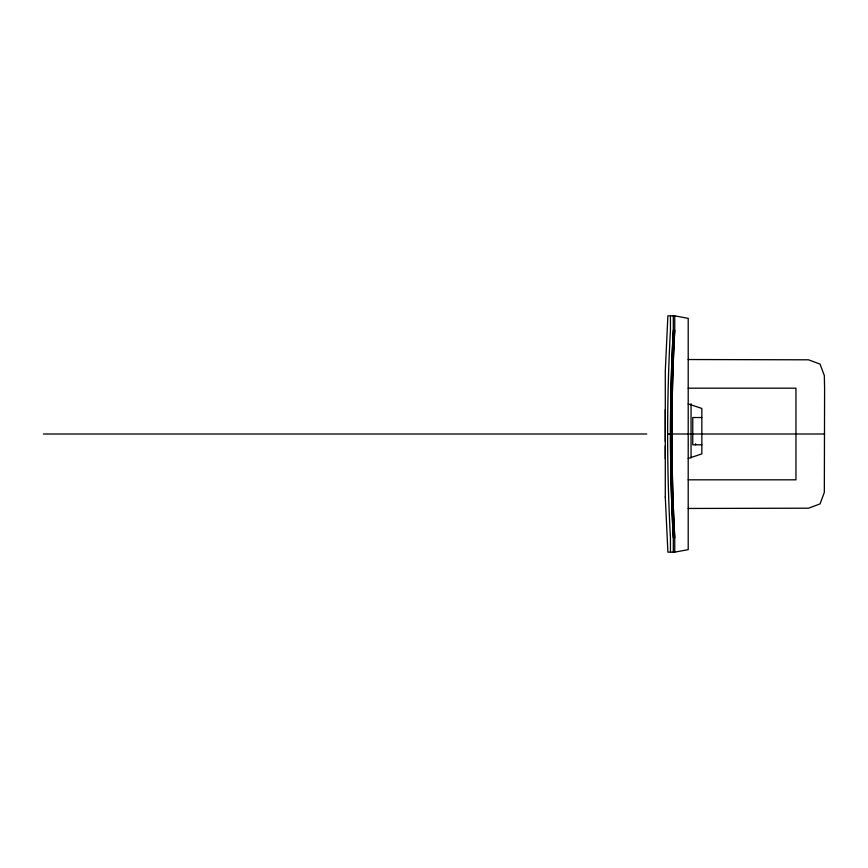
<?xml version="1.0" encoding="UTF-8"?>
<svg xmlns="http://www.w3.org/2000/svg" width="868" height="868" viewBox="0 0 868 868"><rect width="100%" height="100%" fill="white"/><g stroke="black" fill="none" stroke-linecap="round" stroke-linejoin="round"><path stroke-width="1.3" d="M665.289 458.857L665.289 445.913M665.289 441.454L665.289 422.933M665.289 422.477L665.289 409.544M688.205 458.456L701.843 453.91L701.843 408.437L688.205 403.891M670.758 552.146L674.74 552.146L688.205 549.65L688.205 318.35L674.74 315.854L670.758 315.854M688.205 359.536L808.509 359.808L820.043 364.093L824.329 375.616L824.6 388.18L824.329 492.384L820.043 503.907L808.509 508.192L688.205 508.464M688.205 388.18L795.956 388.18L795.956 479.82L688.205 479.82M701.843 417.53L692.751 417.53L692.751 444.807L701.843 444.807M43.4 434L646.747 434M667.655 434L824.6 434M665.289 497.006L667.893 552.146L670.443 552.146L670.443 537.824A1914.504 1914.504 0 0 1 670.443 330.176L670.443 315.854L667.893 315.854L665.289 370.994L665.289 497.212M695.615 443.776L695.615 444.807M691.058 403.707L691.058 457.913M674.74 315.854L674.74 330.545A1904.077 1904.077 0 0 0 674.74 537.455L674.74 552.146M673.308 315.854L673.308 330.545A1904.077 1904.077 0 0 0 673.308 537.455L673.308 552.146M673.308 537.824A1914.504 1914.504 0 0 1 673.308 330.176M674.74 537.824A1914.504 1914.504 0 0 1 674.74 330.176"/></g></svg>
